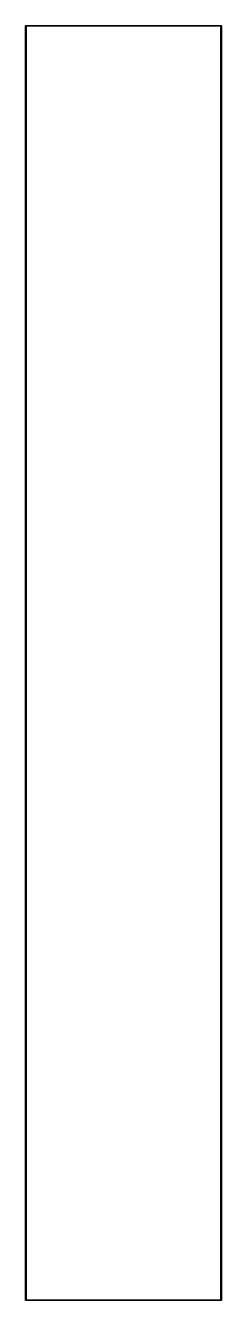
# Model space of a CAD drawing. Extents: x 4 to 4.59, y -6.47 to -2.61.
import ezdxf

# ---------------------------------------------------------------- set-up
doc = ezdxf.new("R2010")
doc.units = 0
doc.header["$MEASUREMENT"] = 0
doc.layers.add('BLACK', color=7, linetype='CONTINUOUS')

msp = doc.modelspace()

# ---------------------------------------------------------------- linework, layer by layer
at = {"layer": 'BLACK', "linetype": 'CONTINUOUS'}
for p, q in [((3.999, -2.6112), (3.9991, -2.6108)), ((3.999, -6.4694), (3.999, -2.6112)), ((3.9991, -2.6108), (3.9996, -2.6103)), ((3.9996, -2.6103), (4, -2.6102)), ((4, -2.6102), (4.5906, -2.6102)), ((4.001, -2.6122), (4.001, -6.4685)), ((4.5896, -2.6122), (4.001, -2.6122)), ((4.5896, -6.4685), (4.5896, -2.6122)), ((4.5906, -2.6102), (4.5909, -2.6103)), ((4.5909, -2.6103), (4.5915, -2.6108)), ((4.5915, -2.6108), (4.5915, -2.6112)), ((4.5915, -2.6112), (4.5915, -6.4694)), ((3.9991, -6.4698), (3.999, -6.4694)), ((3.9996, -6.4704), (3.9991, -6.4698)), ((4, -6.4704), (3.9996, -6.4704)), ((4.5906, -6.4704), (4, -6.4704)), ((4.001, -6.4685), (4.5896, -6.4685)), ((4.5909, -6.4704), (4.5906, -6.4704)), ((4.5915, -6.4698), (4.5909, -6.4704)), ((4.5915, -6.4694), (4.5915, -6.4698))]:
    msp.add_line(p, q, dxfattribs=at)

doc.saveas('drawing.dxf')
